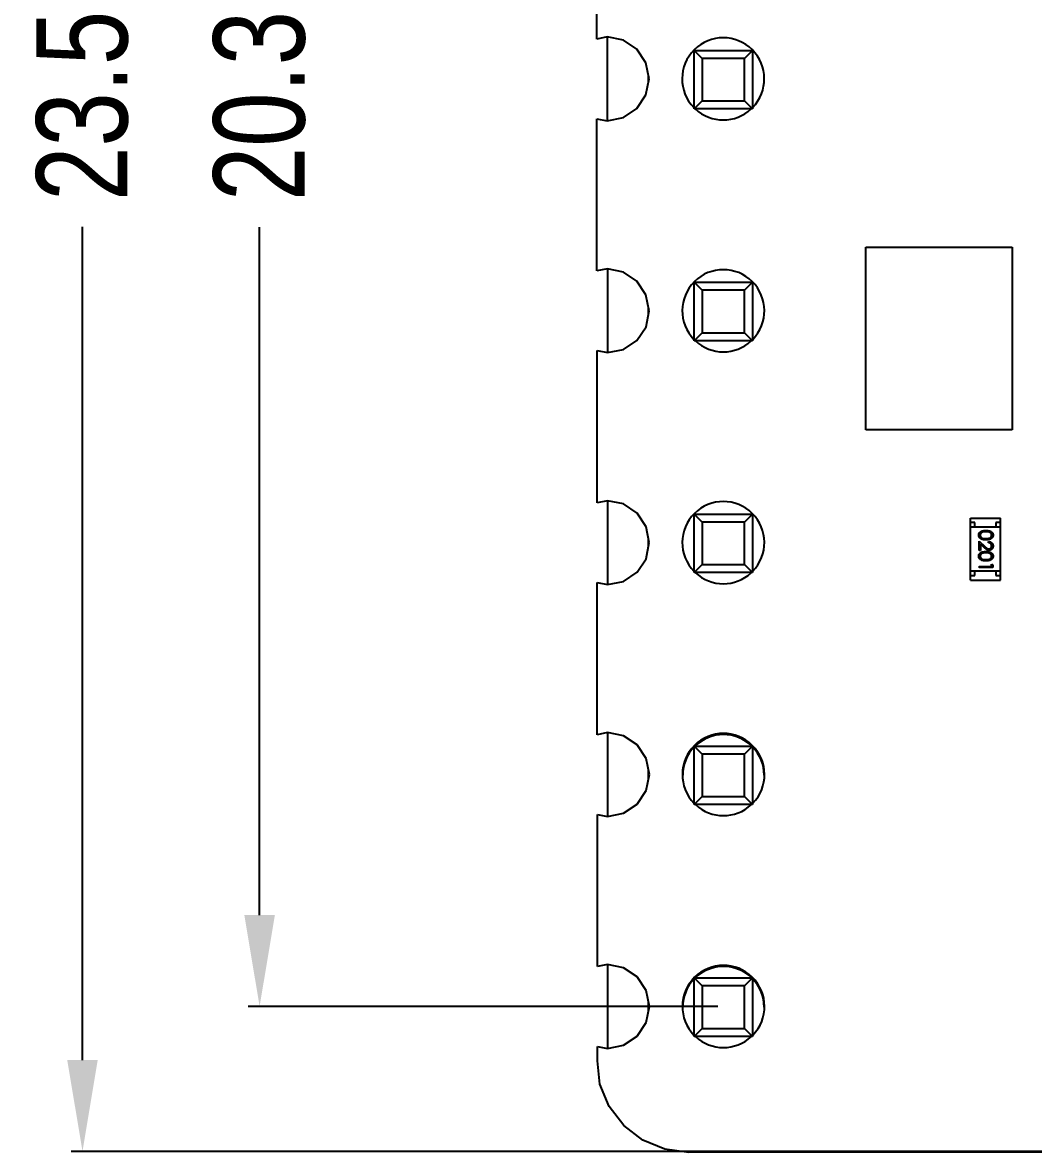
# Model space of a CAD drawing. Header units: inches. Extents: x -50 to 45.5, y -47 to 21.5.
# Drawn here: x -30.97 to -19.9, y -25.11 to -12.74 of the extents above; entities that cross this region are included whole.
import ezdxf

# ---------------------------------------------------------------- set-up
doc = ezdxf.new("R2010")
doc.units = ezdxf.units.IN
doc.header["$LTSCALE"] = 1.21
doc.header["$MEASUREMENT"] = 0
doc.header["$PDMODE"] = 3
doc.header["$PDSIZE"] = 0.3125
doc.layers.get('0').update_dxf_attribs({"linetype": 'CONTINUOUS'})
doc.layers.get('Defpoints').update_dxf_attribs({"linetype": 'CONTINUOUS'})
doc.layers.add('DIM', color=3, linetype='CONTINUOUS')
doc.styles.get("Standard").update_dxf_attribs({"font": 'txt', "width": 0.8})
doc.dimstyles.get("Standard").update_dxf_attribs({"dimtxt": 0.15625, "dimasz": 0.1875, "dimexe": 0.125, "dimexo": 0.0625, "dimgap": 0.09, "dimtad": 0, "dimtih": 1, "dimtoh": 1, "dimzin": 4, "dimdsep": 46, "dimtxsty": 'STANDARD', "dimblk": '_FILLED', "dimblk1": '_FILLED', "dimblk2": '_FILLED', "dimcen": 0.09, "dimazin": 1, "dimtp": 0.01, "dimtm": 0.01, "dimtfac": 1, "dimtofl": 0, "dimtmove": 0, "dimatfit": 3, "dimldrblk": '_FILLED', "dimfxl": 1, "dimtolj": 1, "dimtzin": 4, "dimarcsym": 0})

# ---------------------------------------------------------------- blocks, each defined once
blk = doc.blocks.new('_FILLED')
at = {"color": 0, "linetype": 'ByBlock'}
blk.add_solid([(0, 0), (-1, 0.167), (-1, -0.167)], dxfattribs=at)
blk = doc.blocks.new('*D27')
at = {"layer": 'Defpoints', "color": 0}
for p in [(-23.298, -3.195), (-28.374, -23.515), (-23.294, -23.515)]:
    blk.add_point(p, dxfattribs=at)
at = {"layer": 'DIM', "color": 0, "lineweight": -2}
for p, q in [((-23.361, -3.195), (-28.499, -3.195)), ((-28.374, -4.195), (-28.374, -11.732)), ((-28.374, -22.515), (-28.374, -14.978)), ((-23.356, -23.515), (-28.499, -23.515))]:
    blk.add_line(p, q, dxfattribs=at)
for p, rotation in [((-28.374, -3.195), 90), ((-28.374, -23.515), 270)]:
    blk.add_blockref('_FILLED', p, dxfattribs=dict(at, rotation=rotation))
at = {"layer": 'DIM', "color": 0, "insert": (-28.374, -13.355), "char_height": 1, "attachment_point": 5, "rotation": 90}
blk.add_mtext('\\A1;20.32', dxfattribs=at)
blk = doc.blocks.new('*D28')
at = {"layer": 'Defpoints', "color": 0}
for p in [(-23.679, -1.605), (-30.314, -25.102), (-7.664, -25.102)]:
    blk.add_point(p, dxfattribs=at)
at = {"layer": 'DIM', "color": 0, "lineweight": -2}
for p, q in [((-23.741, -1.605), (-30.439, -1.605)), ((-30.314, -2.605), (-30.314, -11.73)), ((-30.314, -24.102), (-30.314, -14.977)), ((-7.727, -25.102), (-30.439, -25.102))]:
    blk.add_line(p, q, dxfattribs=at)
for p, rotation in [((-30.314, -1.605), 90), ((-30.314, -25.102), 270)]:
    blk.add_blockref('_FILLED', p, dxfattribs=dict(at, rotation=rotation))
at = {"layer": 'DIM', "color": 0, "insert": (-30.314, -13.353), "char_height": 1, "attachment_point": 5, "rotation": 90}
blk.add_mtext('\\A1;23.50', dxfattribs=at)

msp = doc.modelspace()

# ---------------------------------------------------------------- linework, layer by layer
at = {"color": 7, "linetype": 'Continuous'}
for p, q in [((-24.681, -12.919), (-24.682, -11.251)), ((-24.566, -12.896), (-24.681, -12.919)), ((-24.566, -12.896), (-24.566, -13.814)), ((-24.39, -12.931), (-24.566, -12.896)), ((-24.242, -13.031), (-24.39, -12.931)), ((-24.142, -13.18), (-24.242, -13.031)), ((-23.616, -13.683), (-23.616, -13.043)), ((-23.616, -13.043), (-23.528, -13.131)), ((-23.616, -13.043), (-22.976, -13.043)), ((-22.976, -13.043), (-23.064, -13.131)), ((-22.976, -13.043), (-22.976, -13.683)), ((-24.107, -13.355), (-24.142, -13.18)), ((-23.528, -13.131), (-23.528, -13.595)), ((-23.064, -13.131), (-23.528, -13.131)), ((-23.064, -13.595), (-23.064, -13.131)), ((-24.142, -13.531), (-24.107, -13.355)), ((-24.116, -13.399), (-24.116, -13.311)), ((-24.241, -13.68), (-24.142, -13.531)), ((-23.528, -13.595), (-23.616, -13.683)), ((-23.528, -13.595), (-23.064, -13.595)), ((-23.064, -13.595), (-22.976, -13.683)), ((-24.39, -13.779), (-24.241, -13.68)), ((-22.976, -13.683), (-23.616, -13.683)), ((-24.679, -15.459), (-24.68, -13.791)), ((-24.68, -13.791), (-24.566, -13.814)), ((-24.566, -13.814), (-24.39, -13.779)), ((-21.733, -17.199), (-21.733, -15.199)), ((-21.733, -15.199), (-20.133, -15.199)), ((-20.133, -15.199), (-20.133, -17.199)), ((-24.565, -15.436), (-24.679, -15.459)), ((-24.565, -15.436), (-24.565, -16.354)), ((-24.39, -15.471), (-24.565, -15.436)), ((-24.241, -15.571), (-24.39, -15.471)), ((-24.142, -15.72), (-24.241, -15.571)), ((-23.615, -16.223), (-23.615, -15.583)), ((-23.615, -15.583), (-23.527, -15.671)), ((-23.615, -15.583), (-22.975, -15.583)), ((-22.975, -15.583), (-23.064, -15.671)), ((-22.975, -15.583), (-22.975, -16.223)), ((-23.527, -15.671), (-23.527, -16.135)), ((-23.064, -15.671), (-23.527, -15.671)), ((-23.063, -16.135), (-23.064, -15.671)), ((-24.107, -15.895), (-24.142, -15.72)), ((-24.141, -16.071), (-24.107, -15.895)), ((-24.115, -15.939), (-24.115, -15.851)), ((-24.241, -16.22), (-24.141, -16.071)), ((-23.527, -16.135), (-23.615, -16.223)), ((-23.527, -16.135), (-23.063, -16.135)), ((-23.063, -16.135), (-22.975, -16.223)), ((-24.677, -17.999), (-24.678, -16.332)), ((-24.678, -16.332), (-24.565, -16.354)), ((-24.565, -16.354), (-24.39, -16.319)), ((-24.39, -16.319), (-24.241, -16.22)), ((-22.975, -16.223), (-23.615, -16.223)), ((-20.133, -17.199), (-21.733, -17.199)), ((-24.565, -17.976), (-24.677, -17.999)), ((-24.565, -17.976), (-24.565, -18.894)), ((-24.389, -18.011), (-24.565, -17.976)), ((-24.24, -18.111), (-24.389, -18.011)), ((-24.141, -18.26), (-24.24, -18.111)), ((-23.615, -18.123), (-23.527, -18.211)), ((-23.615, -18.763), (-23.615, -18.123)), ((-23.615, -18.123), (-22.975, -18.123)), ((-22.975, -18.123), (-23.063, -18.211)), ((-22.975, -18.123), (-22.975, -18.763)), ((-20.589, -18.166), (-20.259, -18.166)), ((-20.589, -18.846), (-20.589, -18.166)), ((-20.259, -18.846), (-20.259, -18.166)), ((-24.106, -18.435), (-24.141, -18.26)), ((-23.527, -18.211), (-23.527, -18.675)), ((-23.063, -18.211), (-23.527, -18.211)), ((-23.063, -18.675), (-23.063, -18.211)), ((-20.539, -18.216), (-20.589, -18.216)), ((-20.259, -18.266), (-20.589, -18.266)), ((-20.539, -18.266), (-20.539, -18.216)), ((-20.259, -18.216), (-20.309, -18.216)), ((-20.309, -18.216), (-20.309, -18.266)), ((-24.141, -18.611), (-24.106, -18.435)), ((-24.115, -18.479), (-24.115, -18.391)), ((-20.494, -18.418), (-20.432, -18.476)), ((-20.494, -18.52), (-20.494, -18.418)), ((-20.457, -18.385), (-20.419, -18.391)), ((-20.39, -18.437), (-20.39, -18.423)), ((-20.479, -18.52), (-20.494, -18.52)), ((-20.439, -18.487), (-20.479, -18.45)), ((-20.479, -18.45), (-20.479, -18.52)), ((-24.24, -18.76), (-24.141, -18.611)), ((-23.527, -18.675), (-23.615, -18.763)), ((-23.527, -18.675), (-23.063, -18.675)), ((-23.063, -18.675), (-22.975, -18.763)), ((-20.457, -18.616), (-20.419, -18.621)), ((-20.359, -18.671), (-20.344, -18.68)), ((-20.359, -18.694), (-20.359, -18.671)), ((-20.344, -18.68), (-20.344, -18.708)), ((-24.389, -18.859), (-24.24, -18.76)), ((-22.975, -18.763), (-23.615, -18.763)), ((-20.259, -18.746), (-20.589, -18.746)), ((-20.589, -18.796), (-20.539, -18.796)), ((-20.539, -18.796), (-20.539, -18.746)), ((-20.494, -18.695), (-20.359, -18.694)), ((-20.494, -18.708), (-20.494, -18.695)), ((-20.344, -18.708), (-20.494, -18.708)), ((-20.309, -18.746), (-20.309, -18.796)), ((-20.309, -18.796), (-20.259, -18.796)), ((-24.676, -20.539), (-24.677, -18.872)), ((-24.677, -18.872), (-24.565, -18.894)), ((-24.565, -18.894), (-24.389, -18.859)), ((-20.589, -18.846), (-20.259, -18.846)), ((-24.564, -20.516), (-24.676, -20.539)), ((-24.389, -20.551), (-24.564, -20.516)), ((-24.564, -20.516), (-24.564, -21.434)), ((-24.24, -20.651), (-24.389, -20.551)), ((-24.14, -20.8), (-24.24, -20.651)), ((-23.614, -20.663), (-23.526, -20.751)), ((-23.614, -21.303), (-23.614, -20.663)), ((-23.614, -20.663), (-22.974, -20.663)), ((-22.974, -20.663), (-23.062, -20.751)), ((-22.974, -20.663), (-22.974, -21.303)), ((-23.526, -20.751), (-23.526, -21.215)), ((-23.062, -20.751), (-23.526, -20.751)), ((-23.062, -21.215), (-23.062, -20.751)), ((-24.105, -20.975), (-24.14, -20.8)), ((-24.14, -21.151), (-24.105, -20.975)), ((-24.114, -21.019), (-24.114, -20.931)), ((-24.24, -21.3), (-24.14, -21.151)), ((-23.526, -21.215), (-23.614, -21.303)), ((-23.526, -21.215), (-23.062, -21.215)), ((-23.062, -21.215), (-22.974, -21.303)), ((-24.564, -21.434), (-24.388, -21.399)), ((-24.388, -21.399), (-24.24, -21.3)), ((-22.974, -21.303), (-23.614, -21.303)), ((-24.675, -21.412), (-24.564, -21.434)), ((-24.674, -23.078), (-24.675, -21.412)), ((-24.564, -23.056), (-24.674, -23.078)), ((-24.388, -23.091), (-24.564, -23.056)), ((-24.564, -23.056), (-24.563, -23.974)), ((-24.239, -23.191), (-24.388, -23.091)), ((-24.14, -23.34), (-24.239, -23.191)), ((-23.614, -23.203), (-23.525, -23.291)), ((-23.614, -23.203), (-22.974, -23.203)), ((-23.613, -23.843), (-23.614, -23.203)), ((-22.974, -23.203), (-23.062, -23.291)), ((-22.974, -23.203), (-22.974, -23.843)), ((-24.105, -23.515), (-24.14, -23.34)), ((-23.062, -23.291), (-23.525, -23.291)), ((-23.525, -23.291), (-23.525, -23.755)), ((-23.062, -23.755), (-23.062, -23.291)), ((-24.114, -23.559), (-24.114, -23.471)), ((-24.14, -23.691), (-24.105, -23.515)), ((-24.239, -23.84), (-24.14, -23.691)), ((-23.525, -23.755), (-23.613, -23.843)), ((-23.525, -23.755), (-23.062, -23.755)), ((-23.062, -23.755), (-22.974, -23.843)), ((-24.388, -23.939), (-24.239, -23.84)), ((-22.974, -23.843), (-23.613, -23.843)), ((-24.674, -23.952), (-24.563, -23.974)), ((-24.673, -24.11), (-24.674, -23.952)), ((-24.563, -23.974), (-24.388, -23.939)), ((-24.648, -24.366), (-24.673, -24.11)), ((-24.547, -24.61), (-24.648, -24.366)), ((-24.386, -24.818), (-24.547, -24.61)), ((-24.178, -24.979), (-24.386, -24.818)), ((-23.934, -25.079), (-24.178, -24.979)), ((-23.673, -25.114), (-23.934, -25.079)), ((-7.663, -25.101), (-23.673, -25.114))]:
    msp.add_line(p, q, dxfattribs=at)
for centre, radius, start, end in [((-23.296, -13.355), 0.45, 315.8547, 224.1981), ((-23.296, -13.355), 0.45, 227.1055, 312.8734), ((-23.295, -15.895), 0.45, 315.8547, 224.1981), ((-23.295, -15.895), 0.45, 227.1055, 312.8734), ((-23.295, -18.435), 0.45, 315.8547, 224.1981), ((-23.295, -18.435), 0.45, 227.1055, 312.8734), ((-23.294, -20.975), 0.45, 315.8547, 224.1981), ((-23.294, -20.983), 0.446, 45.8152, 134.2115), ((-23.294, -20.983), 0.446, 135.8152, 180.0143), ((-23.294, -20.983), 0.446, 0.0143, 44.2115), ((-23.294, -20.975), 0.45, 227.1055, 312.8734), ((-23.294, -23.515), 0.45, 315.8547, 224.1981), ((-23.294, -23.523), 0.446, 45.8152, 134.2115), ((-23.294, -23.523), 0.446, 135.8152, 180.0143), ((-23.294, -23.523), 0.446, 0.0143, 44.2115), ((-23.294, -23.515), 0.45, 227.1055, 312.8734)]:
    msp.add_arc(centre, radius, start, end, dxfattribs=at)
for points, knots in [([(-20.498, -18.352), (-20.498, -18.351), (-20.498, -18.349), (-20.497, -18.345), (-20.497, -18.342), (-20.496, -18.339), (-20.495, -18.336), (-20.493, -18.332), (-20.492, -18.329), (-20.49, -18.327), (-20.487, -18.324), (-20.485, -18.321), (-20.482, -18.319), (-20.479, -18.316), (-20.476, -18.314), (-20.473, -18.312), (-20.469, -18.31), (-20.465, -18.309), (-20.461, -18.307), (-20.456, -18.306), (-20.451, -18.305), (-20.445, -18.304), (-20.439, -18.303), (-20.433, -18.303), (-20.426, -18.302), (-20.422, -18.302), (-20.419, -18.302)], [0, 0, 0, 0, 0.033787, 0.066622, 0.099285, 0.131361, 0.163585, 0.196104, 0.228902, 0.262158, 0.295991, 0.330218, 0.36506, 0.400951, 0.43762, 0.475708, 0.515381, 0.556414, 0.599765, 0.646424, 0.696431, 0.749782, 0.806573, 0.867436, 0.931887, 1, 1, 1, 1]), ([(-20.419, -18.302), (-20.417, -18.302), (-20.412, -18.302), (-20.405, -18.303), (-20.399, -18.303), (-20.393, -18.304), (-20.387, -18.305), (-20.382, -18.306), (-20.378, -18.307), (-20.373, -18.308), (-20.369, -18.31), (-20.366, -18.312), (-20.362, -18.314), (-20.359, -18.316), (-20.356, -18.318), (-20.353, -18.321), (-20.351, -18.324), (-20.349, -18.326), (-20.347, -18.329), (-20.345, -18.332), (-20.343, -18.335), (-20.342, -18.339), (-20.341, -18.342), (-20.341, -18.345), (-20.34, -18.349), (-20.34, -18.351), (-20.34, -18.352)], [0, 0, 0, 0, 0.068595, 0.133246, 0.194313, 0.251279, 0.304513, 0.354235, 0.400481, 0.443411, 0.484015, 0.523252, 0.561042, 0.5979, 0.633518, 0.668314, 0.702496, 0.736685, 0.770293, 0.803437, 0.835913, 0.86846, 0.900847, 0.933467, 0.966258, 1, 1, 1, 1]), ([(-20.419, -18.404), (-20.421, -18.404), (-20.426, -18.404), (-20.432, -18.404), (-20.439, -18.403), (-20.444, -18.403), (-20.45, -18.402), (-20.455, -18.4), (-20.46, -18.399), (-20.464, -18.397), (-20.468, -18.396), (-20.472, -18.394), (-20.476, -18.392), (-20.479, -18.389), (-20.482, -18.387), (-20.485, -18.384), (-20.487, -18.382), (-20.489, -18.379), (-20.491, -18.376), (-20.493, -18.373), (-20.495, -18.369), (-20.496, -18.366), (-20.497, -18.363), (-20.497, -18.359), (-20.498, -18.356), (-20.498, -18.354), (-20.498, -18.352)], [0, 0, 0, 0, 0.065063, 0.126773, 0.185516, 0.240765, 0.29298, 0.34225, 0.388919, 0.432776, 0.474628, 0.514775, 0.553606, 0.591426, 0.628028, 0.663804, 0.698984, 0.733591, 0.767628, 0.801208, 0.834264, 0.866981, 0.89972, 0.932702, 0.966176, 1, 1, 1, 1]), ([(-20.419, -18.316), (-20.421, -18.316), (-20.425, -18.316), (-20.431, -18.316), (-20.436, -18.316), (-20.441, -18.317), (-20.445, -18.317), (-20.449, -18.318), (-20.453, -18.319), (-20.457, -18.32), (-20.46, -18.321), (-20.463, -18.323), (-20.465, -18.324), (-20.468, -18.326), (-20.47, -18.328), (-20.472, -18.33), (-20.474, -18.332), (-20.477, -18.334), (-20.479, -18.338), (-20.481, -18.343), (-20.482, -18.348), (-20.482, -18.351), (-20.483, -18.353)], [0, 0, 0, 0, 0.072951, 0.141584, 0.205926, 0.265301, 0.320597, 0.371817, 0.41879, 0.461699, 0.502134, 0.540804, 0.578181, 0.614297, 0.649678, 0.684299, 0.718359, 0.752081, 0.817652, 0.879722, 0.939966, 1, 1, 1, 1]), ([(-20.483, -18.353), (-20.482, -18.354), (-20.482, -18.358), (-20.481, -18.363), (-20.479, -18.367), (-20.477, -18.371), (-20.474, -18.374), (-20.473, -18.376), (-20.47, -18.378), (-20.468, -18.379), (-20.466, -18.381), (-20.463, -18.383), (-20.46, -18.384), (-20.458, -18.385), (-20.457, -18.385)], [0, 0, 0, 0, 0.112813, 0.225394, 0.339595, 0.459675, 0.521735, 0.583926, 0.648174, 0.713881, 0.781004, 0.851451, 0.924051, 1, 1, 1, 1]), ([(-20.356, -18.353), (-20.356, -18.351), (-20.356, -18.348), (-20.357, -18.343), (-20.359, -18.338), (-20.362, -18.334), (-20.364, -18.332), (-20.366, -18.33), (-20.368, -18.328), (-20.37, -18.326), (-20.373, -18.324), (-20.375, -18.323), (-20.378, -18.321), (-20.381, -18.32), (-20.385, -18.319), (-20.389, -18.318), (-20.393, -18.317), (-20.397, -18.317), (-20.402, -18.316), (-20.407, -18.316), (-20.413, -18.316), (-20.417, -18.316), (-20.419, -18.316)], [0, 0, 0, 0, 0.060387, 0.120883, 0.182755, 0.247811, 0.281299, 0.315088, 0.349702, 0.384857, 0.420966, 0.458511, 0.497175, 0.537602, 0.580503, 0.627468, 0.678388, 0.733983, 0.793747, 0.857714, 0.926698, 1, 1, 1, 1]), ([(-20.34, -18.352), (-20.34, -18.354), (-20.34, -18.356), (-20.341, -18.359), (-20.341, -18.363), (-20.342, -18.366), (-20.343, -18.369), (-20.345, -18.373), (-20.347, -18.376), (-20.349, -18.379), (-20.351, -18.382), (-20.353, -18.384), (-20.356, -18.387), (-20.359, -18.389), (-20.362, -18.391), (-20.366, -18.394), (-20.37, -18.396), (-20.374, -18.397), (-20.378, -18.399), (-20.383, -18.4), (-20.388, -18.401), (-20.394, -18.402), (-20.4, -18.403), (-20.406, -18.404), (-20.412, -18.404), (-20.417, -18.404), (-20.419, -18.404)], [0, 0, 0, 0, 0.033788, 0.067194, 0.099862, 0.132567, 0.165151, 0.197913, 0.231319, 0.265083, 0.299255, 0.334399, 0.369943, 0.406284, 0.444064, 0.482998, 0.523354, 0.565537, 0.609613, 0.656391, 0.705885, 0.758325, 0.813832, 0.872795, 0.934722, 1, 1, 1, 1]), ([(-20.419, -18.391), (-20.417, -18.391), (-20.414, -18.391), (-20.409, -18.39), (-20.404, -18.39), (-20.399, -18.389), (-20.395, -18.389), (-20.39, -18.388), (-20.387, -18.387), (-20.383, -18.386), (-20.379, -18.384), (-20.376, -18.383), (-20.373, -18.381), (-20.371, -18.38), (-20.368, -18.378), (-20.366, -18.376), (-20.364, -18.374), (-20.362, -18.371), (-20.359, -18.367), (-20.357, -18.363), (-20.356, -18.358), (-20.356, -18.354), (-20.356, -18.353)], [0, 0, 0, 0, 0.065681, 0.128486, 0.188175, 0.245106, 0.299448, 0.350823, 0.399942, 0.446672, 0.491255, 0.533376, 0.573853, 0.612526, 0.649597, 0.685532, 0.720106, 0.753838, 0.818925, 0.880493, 0.940311, 1, 1, 1, 1]), ([(-20.39, -18.423), (-20.388, -18.423), (-20.385, -18.424), (-20.38, -18.424), (-20.375, -18.426), (-20.37, -18.427), (-20.366, -18.429), (-20.362, -18.432), (-20.358, -18.435), (-20.354, -18.438), (-20.351, -18.441), (-20.348, -18.445), (-20.346, -18.449), (-20.344, -18.453), (-20.342, -18.458), (-20.341, -18.462), (-20.34, -18.467), (-20.34, -18.471), (-20.34, -18.472)], [0, 0, 0, 0, 0.068791, 0.135103, 0.198979, 0.261904, 0.323495, 0.385195, 0.446969, 0.509765, 0.572251, 0.633405, 0.693251, 0.752583, 0.812579, 0.873275, 0.93555, 1, 1, 1, 1]), ([(-20.356, -18.472), (-20.356, -18.47), (-20.356, -18.468), (-20.356, -18.465), (-20.357, -18.461), (-20.358, -18.458), (-20.359, -18.455), (-20.361, -18.453), (-20.363, -18.45), (-20.365, -18.448), (-20.367, -18.445), (-20.37, -18.443), (-20.373, -18.442), (-20.376, -18.44), (-20.379, -18.439), (-20.382, -18.438), (-20.386, -18.437), (-20.389, -18.437), (-20.39, -18.437)], [0, 0, 0, 0, 0.064439, 0.126547, 0.186887, 0.245878, 0.304041, 0.362191, 0.420976, 0.48066, 0.5406, 0.600689, 0.661936, 0.724443, 0.789038, 0.856314, 0.926352, 1, 1, 1, 1]), ([(-20.498, -18.583), (-20.498, -18.582), (-20.498, -18.58), (-20.497, -18.576), (-20.497, -18.573), (-20.496, -18.57), (-20.495, -18.566), (-20.493, -18.563), (-20.492, -18.56), (-20.49, -18.557), (-20.487, -18.555), (-20.485, -18.552), (-20.482, -18.549), (-20.479, -18.547), (-20.476, -18.545), (-20.473, -18.543), (-20.469, -18.541), (-20.465, -18.539), (-20.461, -18.538), (-20.456, -18.536), (-20.451, -18.535), (-20.445, -18.535), (-20.439, -18.534), (-20.433, -18.533), (-20.426, -18.533), (-20.421, -18.533), (-20.419, -18.533)], [0, 0, 0, 0, 0.033787, 0.066622, 0.099285, 0.131361, 0.163585, 0.196104, 0.228902, 0.262158, 0.295991, 0.330218, 0.36506, 0.400951, 0.43762, 0.475708, 0.515381, 0.556414, 0.599765, 0.646424, 0.696431, 0.749782, 0.806573, 0.867436, 0.931887, 1, 1, 1, 1]), ([(-20.419, -18.546), (-20.421, -18.546), (-20.425, -18.546), (-20.431, -18.547), (-20.436, -18.547), (-20.441, -18.548), (-20.445, -18.548), (-20.449, -18.549), (-20.453, -18.55), (-20.457, -18.551), (-20.46, -18.552), (-20.463, -18.554), (-20.465, -18.555), (-20.468, -18.557), (-20.47, -18.558), (-20.472, -18.56), (-20.474, -18.562), (-20.476, -18.565), (-20.479, -18.569), (-20.481, -18.574), (-20.482, -18.579), (-20.482, -18.582), (-20.482, -18.584)], [0, 0, 0, 0, 0.072951, 0.141584, 0.205926, 0.265301, 0.320597, 0.371817, 0.41879, 0.461699, 0.502134, 0.540804, 0.578181, 0.614297, 0.649678, 0.684299, 0.718359, 0.752081, 0.817652, 0.879722, 0.939966, 1, 1, 1, 1]), ([(-20.385, -18.518), (-20.387, -18.517), (-20.391, -18.517), (-20.397, -18.516), (-20.403, -18.514), (-20.408, -18.512), (-20.412, -18.51), (-20.415, -18.507), (-20.418, -18.505), (-20.422, -18.502), (-20.426, -18.499), (-20.43, -18.495), (-20.434, -18.491), (-20.437, -18.489), (-20.439, -18.487)], [0, 0, 0, 0, 0.098702, 0.195672, 0.292422, 0.391343, 0.444462, 0.504229, 0.570352, 0.642546, 0.722288, 0.807921, 0.90047, 1, 1, 1, 1]), ([(-20.432, -18.476), (-20.43, -18.477), (-20.428, -18.48), (-20.423, -18.484), (-20.42, -18.487), (-20.416, -18.49), (-20.413, -18.493), (-20.41, -18.495), (-20.407, -18.497), (-20.404, -18.499), (-20.4, -18.501), (-20.396, -18.503), (-20.391, -18.504), (-20.388, -18.504), (-20.386, -18.504)], [0, 0, 0, 0, 0.110803, 0.212829, 0.306101, 0.390647, 0.466924, 0.534481, 0.593587, 0.644557, 0.7362, 0.825024, 0.911986, 1, 1, 1, 1]), ([(-20.419, -18.533), (-20.417, -18.533), (-20.412, -18.533), (-20.405, -18.533), (-20.399, -18.534), (-20.393, -18.534), (-20.387, -18.535), (-20.382, -18.536), (-20.378, -18.538), (-20.373, -18.539), (-20.369, -18.541), (-20.366, -18.543), (-20.362, -18.545), (-20.359, -18.547), (-20.356, -18.549), (-20.353, -18.552), (-20.351, -18.554), (-20.349, -18.557), (-20.347, -18.56), (-20.345, -18.563), (-20.343, -18.566), (-20.342, -18.569), (-20.341, -18.573), (-20.341, -18.576), (-20.34, -18.58), (-20.34, -18.582), (-20.34, -18.583)], [0, 0, 0, 0, 0.068595, 0.133246, 0.194313, 0.251279, 0.304513, 0.354235, 0.400481, 0.443411, 0.484015, 0.523252, 0.561042, 0.5979, 0.633518, 0.668314, 0.702496, 0.736685, 0.770293, 0.803437, 0.835913, 0.86846, 0.900847, 0.933467, 0.966258, 1, 1, 1, 1]), ([(-20.356, -18.584), (-20.356, -18.582), (-20.356, -18.579), (-20.357, -18.574), (-20.359, -18.569), (-20.362, -18.565), (-20.364, -18.562), (-20.366, -18.56), (-20.368, -18.558), (-20.37, -18.557), (-20.373, -18.555), (-20.375, -18.554), (-20.378, -18.552), (-20.381, -18.551), (-20.385, -18.55), (-20.389, -18.549), (-20.393, -18.548), (-20.397, -18.548), (-20.402, -18.547), (-20.407, -18.547), (-20.413, -18.546), (-20.417, -18.546), (-20.419, -18.546)], [0, 0, 0, 0, 0.060387, 0.120883, 0.182755, 0.247811, 0.281299, 0.315088, 0.349702, 0.384857, 0.420966, 0.458511, 0.497175, 0.537602, 0.580503, 0.627468, 0.678388, 0.733983, 0.793747, 0.857714, 0.926698, 1, 1, 1, 1]), ([(-20.386, -18.504), (-20.385, -18.504), (-20.383, -18.504), (-20.38, -18.504), (-20.377, -18.503), (-20.374, -18.502), (-20.372, -18.5), (-20.369, -18.499), (-20.367, -18.497), (-20.365, -18.495), (-20.362, -18.492), (-20.361, -18.49), (-20.359, -18.487), (-20.358, -18.484), (-20.357, -18.481), (-20.356, -18.478), (-20.356, -18.475), (-20.356, -18.473), (-20.356, -18.472)], [0, 0, 0, 0, 0.061965, 0.122122, 0.180988, 0.239933, 0.299906, 0.359989, 0.421776, 0.486576, 0.551535, 0.615018, 0.677259, 0.73973, 0.80305, 0.866495, 0.931973, 1, 1, 1, 1]), ([(-20.34, -18.472), (-20.34, -18.474), (-20.34, -18.477), (-20.341, -18.482), (-20.342, -18.486), (-20.343, -18.491), (-20.345, -18.495), (-20.348, -18.498), (-20.35, -18.502), (-20.353, -18.505), (-20.357, -18.508), (-20.36, -18.511), (-20.364, -18.513), (-20.368, -18.515), (-20.372, -18.516), (-20.376, -18.517), (-20.38, -18.517), (-20.383, -18.518), (-20.385, -18.518)], [0, 0, 0, 0, 0.069475, 0.136517, 0.200789, 0.26383, 0.325735, 0.387291, 0.449509, 0.512968, 0.576275, 0.63758, 0.697903, 0.757172, 0.816599, 0.876653, 0.93729, 1, 1, 1, 1]), ([(-20.419, -18.635), (-20.421, -18.635), (-20.426, -18.635), (-20.432, -18.635), (-20.439, -18.634), (-20.444, -18.633), (-20.45, -18.632), (-20.455, -18.631), (-20.46, -18.63), (-20.464, -18.628), (-20.468, -18.626), (-20.472, -18.624), (-20.475, -18.622), (-20.479, -18.62), (-20.482, -18.618), (-20.485, -18.615), (-20.487, -18.612), (-20.489, -18.61), (-20.491, -18.607), (-20.493, -18.603), (-20.495, -18.6), (-20.496, -18.597), (-20.497, -18.594), (-20.497, -18.59), (-20.498, -18.587), (-20.498, -18.584), (-20.498, -18.583)], [0, 0, 0, 0, 0.065063, 0.126773, 0.185516, 0.240765, 0.29298, 0.34225, 0.388919, 0.432776, 0.474628, 0.514775, 0.553606, 0.591426, 0.628028, 0.663804, 0.698984, 0.733591, 0.767628, 0.801208, 0.834264, 0.866981, 0.89972, 0.932702, 0.966176, 1, 1, 1, 1]), ([(-20.482, -18.584), (-20.482, -18.585), (-20.482, -18.589), (-20.481, -18.593), (-20.479, -18.598), (-20.477, -18.602), (-20.474, -18.605), (-20.472, -18.607), (-20.47, -18.608), (-20.468, -18.61), (-20.465, -18.612), (-20.463, -18.613), (-20.46, -18.615), (-20.458, -18.615), (-20.457, -18.616)], [0, 0, 0, 0, 0.112813, 0.225394, 0.339595, 0.459675, 0.521735, 0.583926, 0.648174, 0.713881, 0.781004, 0.851451, 0.924051, 1, 1, 1, 1]), ([(-20.34, -18.583), (-20.34, -18.584), (-20.34, -18.587), (-20.341, -18.59), (-20.341, -18.594), (-20.342, -18.597), (-20.343, -18.6), (-20.345, -18.603), (-20.347, -18.606), (-20.349, -18.609), (-20.351, -18.612), (-20.353, -18.615), (-20.356, -18.618), (-20.359, -18.62), (-20.362, -18.622), (-20.366, -18.624), (-20.37, -18.626), (-20.374, -18.628), (-20.378, -18.63), (-20.383, -18.631), (-20.388, -18.632), (-20.394, -18.633), (-20.4, -18.634), (-20.406, -18.635), (-20.412, -18.635), (-20.417, -18.635), (-20.419, -18.635)], [0, 0, 0, 0, 0.033788, 0.067194, 0.099862, 0.132567, 0.165151, 0.197913, 0.231319, 0.265083, 0.299255, 0.334399, 0.369943, 0.406284, 0.444064, 0.482998, 0.523354, 0.565537, 0.609613, 0.656391, 0.705885, 0.758325, 0.813832, 0.872795, 0.934722, 1, 1, 1, 1]), ([(-20.419, -18.621), (-20.417, -18.621), (-20.414, -18.621), (-20.409, -18.621), (-20.404, -18.621), (-20.399, -18.62), (-20.395, -18.619), (-20.39, -18.619), (-20.386, -18.618), (-20.383, -18.616), (-20.379, -18.615), (-20.376, -18.614), (-20.373, -18.612), (-20.371, -18.61), (-20.368, -18.609), (-20.366, -18.607), (-20.364, -18.605), (-20.362, -18.602), (-20.359, -18.598), (-20.357, -18.593), (-20.356, -18.588), (-20.356, -18.585), (-20.356, -18.584)], [0, 0, 0, 0, 0.065681, 0.128486, 0.188175, 0.245106, 0.299448, 0.350823, 0.399942, 0.446672, 0.491255, 0.533376, 0.573853, 0.612526, 0.649597, 0.685532, 0.720106, 0.753838, 0.818925, 0.880493, 0.940311, 1, 1, 1, 1])]:
    msp.add_open_spline(points, degree=3, knots=knots, dxfattribs=at)

# ---------------------------------------------------------------- dimensions: what is measured, and where the dimension line sits
at = {"layer": 'DIM'}
for base, p1, p2, picture, middle in [((-30.314, -25.102), (-23.679, -1.605), (-7.664, -25.102), '*D28', (-30.314, -13.353)), ((-28.374, -23.515), (-23.298, -3.195), (-23.294, -23.515), '*D27', (-28.374, -13.355))]:
    dim = msp.add_linear_dim(base=base, p1=p1, p2=p2, angle=90, dimstyle='STANDARD', override={"dimtxt": 1, "dimasz": 1, "dimtih": 0, "dimtoh": 0, "dimzin": 0, "dimcen": 0.198, "dimadec": 0, "dimazin": 0, "dimtp": 0, "dimtm": 0, "dimtdec": 4, "dimtzin": 0}, dxfattribs=at)
    dim.commit()
    dim.dimension.update_dxf_attribs({"geometry": picture, "text_midpoint": middle})

doc.saveas('drawing.dxf')
